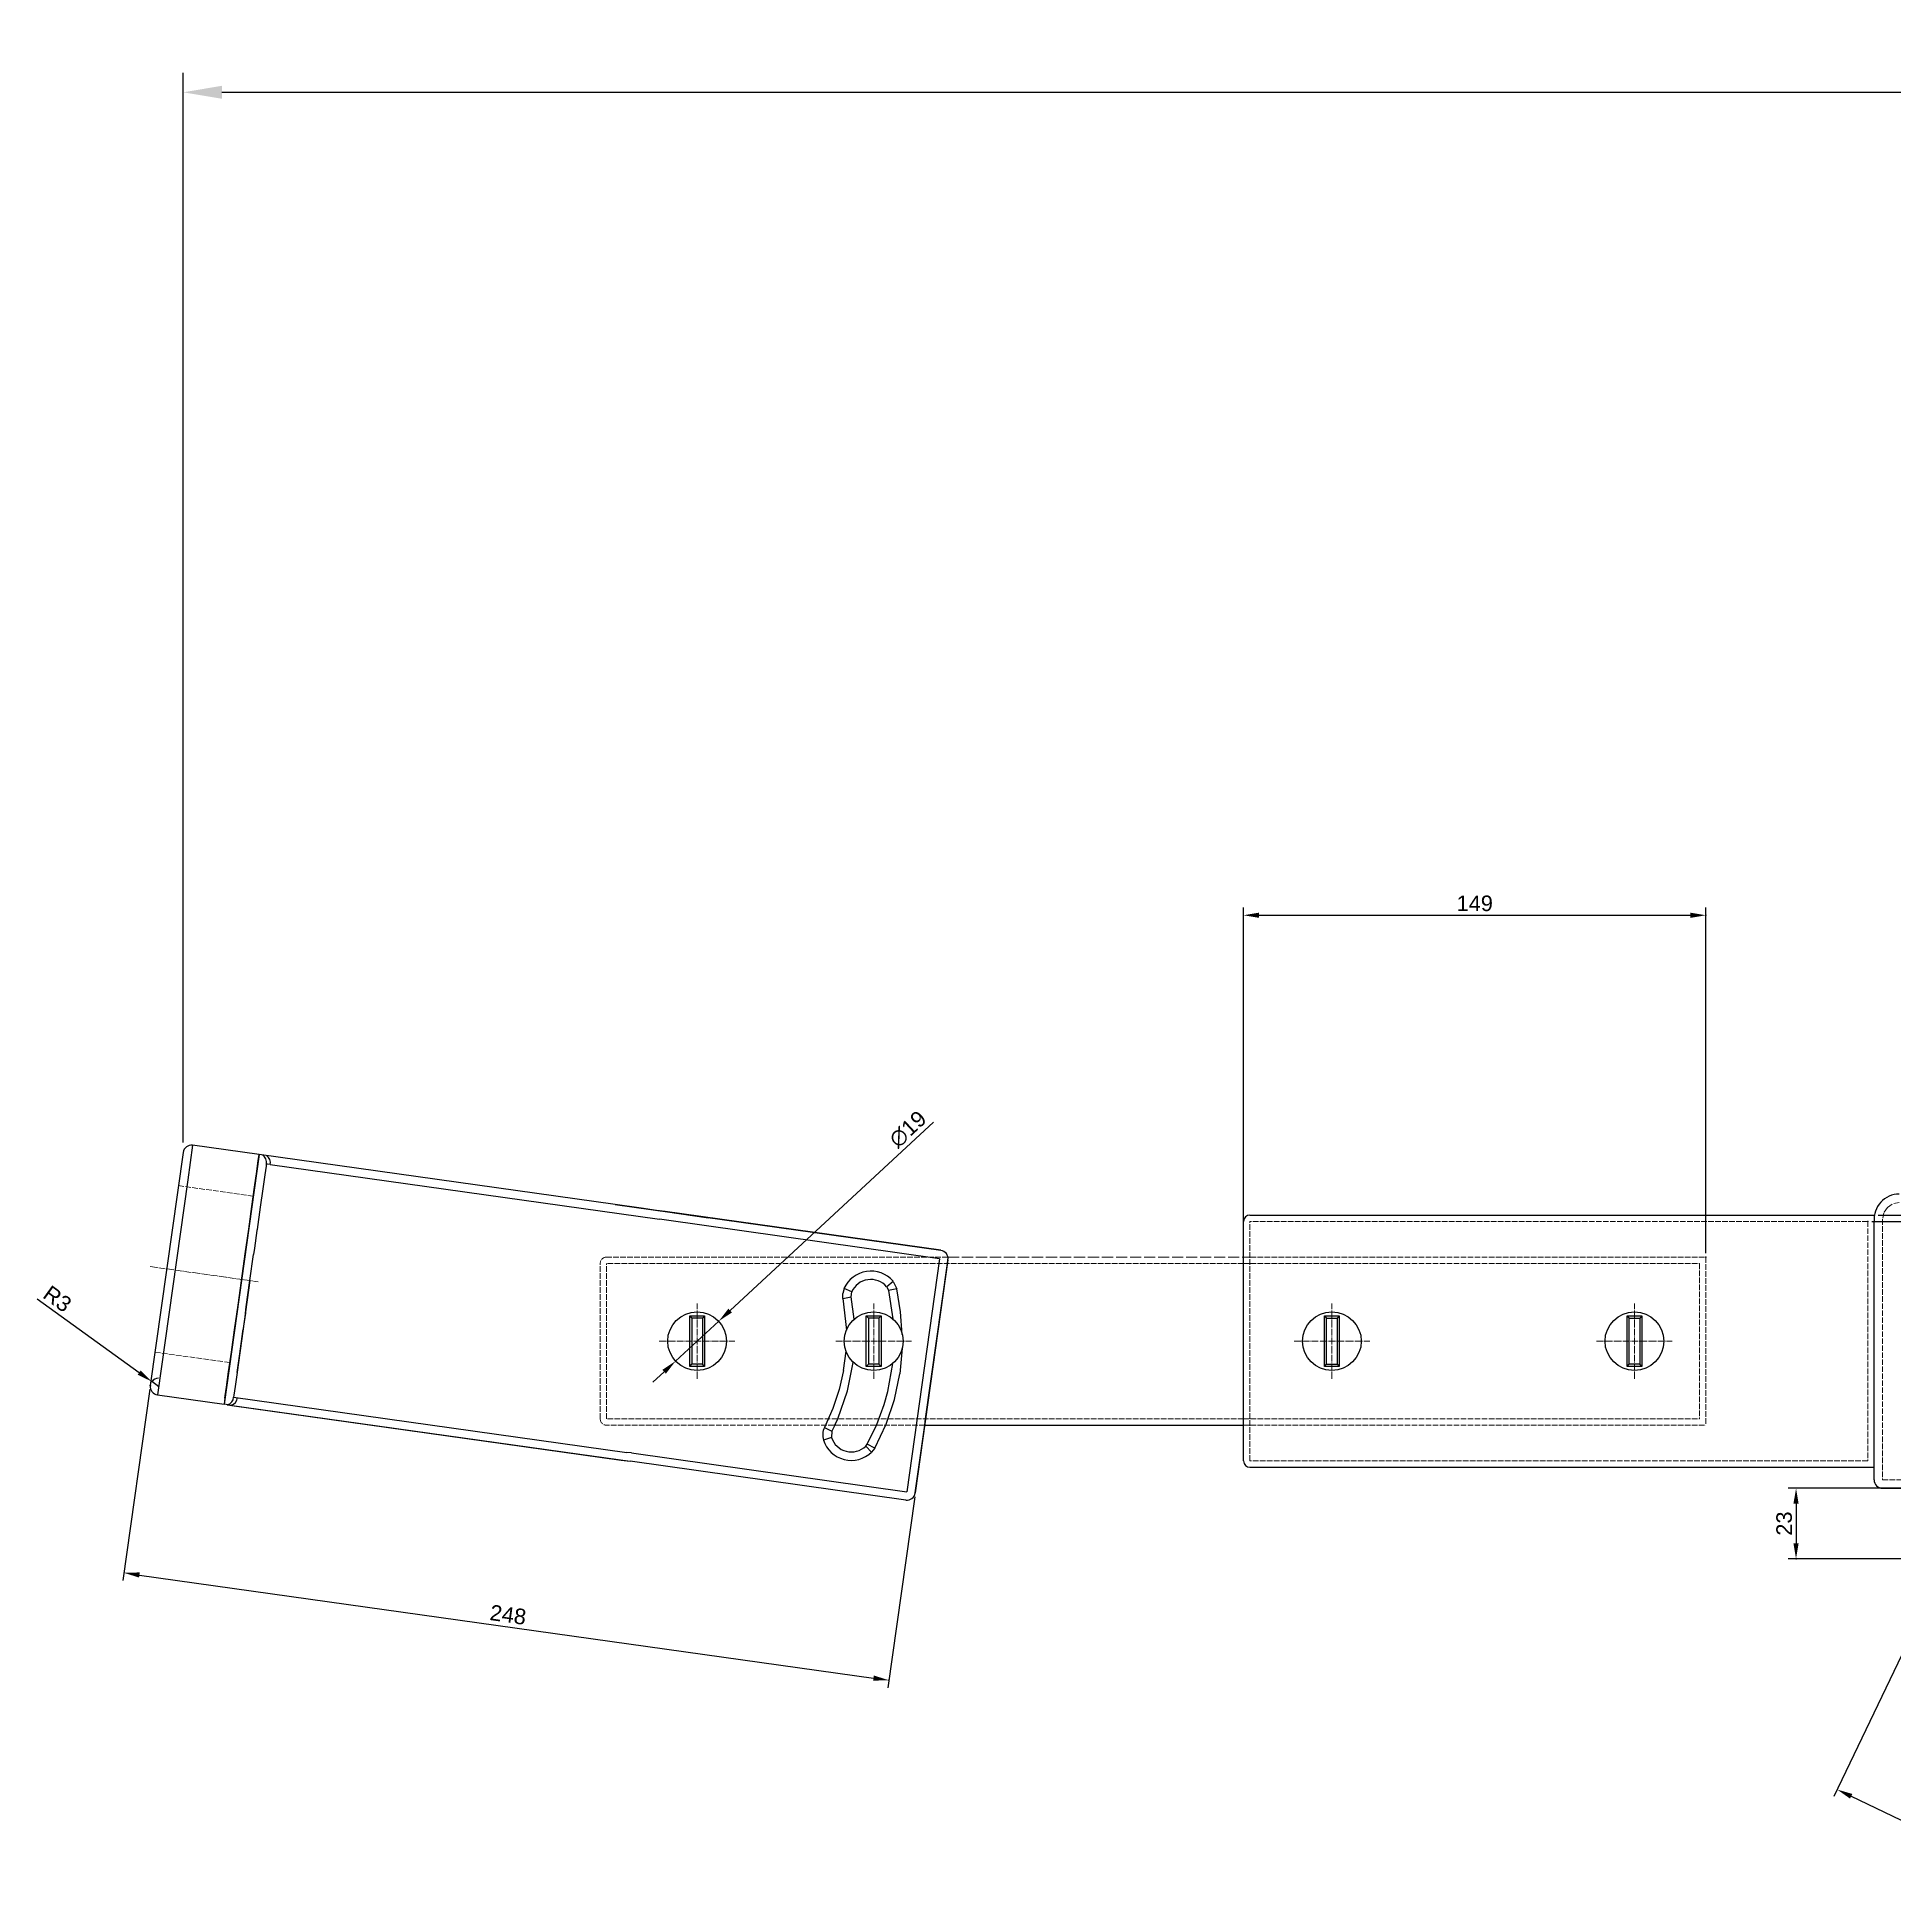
# Model space of a CAD drawing. Header units: millimetres. Extents: x -6198 to -2727, y 3560 to 4988.
# Drawn here: x -6194 to -5598, y 4391 to 4988 of the extents above; entities that cross this region are included whole.
import ezdxf

# ---------------------------------------------------------------- set-up
doc = ezdxf.new("R2010")
doc.units = ezdxf.units.MM
doc.header["$LTSCALE"] = 0.3
doc.linetypes.add('ACAD_ISO02W100', pattern=[15, 12, -3])
doc.linetypes.add('ACAD_ISO04W100', pattern=[30, 24, -3, 0, -3])
doc.layers.add('Ax', color=7, linetype='Continuous')
for name, color, linetype, lineweight in [('Cotas', 1, 'Continuous', 20), ('LCL', 7, 'Continuous', 25), ('LTCE', 7, 'ACAD_ISO02W100', 20), ('LTPE', 7, 'ACAD_ISO04W100', 20)]:
    doc.layers.add(name, color=color, linetype=linetype, lineweight=lineweight)
doc.styles.get("Standard").update_dxf_attribs({"font": 'arial.ttf'})
doc.dimstyles.new('ISO-25 Annotative', dxfattribs={"dimtxt": 2.5, "dimasz": 2.5, "dimexe": 1.25, "dimexo": 0.625, "dimtad": 1, "dimdec": 0, "dimtxsty": 'Standard', "dimcen": 2.5, "dimadec": 0, "dimazin": 0, "dimtfac": 1, "dimtdec": 0, "dimtmove": 0, "dimatfit": 3, "dimfxl": 1, "dimarcsym": 0})

# ---------------------------------------------------------------- blocks, each defined once
blk = doc.blocks.new('*D83')
at = {"layer": 'Cotas', "color": 0, "lineweight": -2, "ltscale": 0.5}
for p, q in [((-6147.34, 4632.83), (-6147.34, 4976.52)), ((-4773.96, 4715.09), (-4773.96, 4976.52)), ((-6134.84, 4970.27), (-4786.46, 4970.27))]:
    blk.add_line(p, q, dxfattribs=at)
at = {"layer": 'Cotas', "color": 0, "ltscale": 0.5}
for points in [[(-6134.84, 4972.36), (-6134.84, 4968.19), (-6147.34, 4970.27)], [(-4786.46, 4972.36), (-4786.46, 4968.19), (-4773.96, 4970.27)]]:
    blk.add_solid(points, dxfattribs=at)
at = {"layer": 'Defpoints', "color": 0, "ltscale": 0.5}
for p in [(-4773.96, 4970.27), (-4773.96, 4711.97), (-6147.34, 4629.71)]:
    blk.add_point(p, dxfattribs=at)
at = {"layer": 'Cotas', "color": 0, "ltscale": 0.5, "insert": (-5460.65, 4979.79), "char_height": 12.5, "attachment_point": 5}
blk.add_mtext('1373', dxfattribs=at)
blk = doc.blocks.new('*D7')
at = {"layer": 'Ax', "color": 0, "ltscale": 0.5}
for p in [(-5606.17, 4607.53), (-5604.05, 4609.55), (-5578.56, 4609.55)]:
    blk.add_point(p, dxfattribs=at)
at = {"layer": 'Cotas', "color": 0, "lineweight": -2, "ltscale": 0.5}
for p, q in [((-5578.56, 4614.55), (-5578.56, 4625.37)), ((-5604.92, 4607.53), (-5576.06, 4607.53)), ((-5602.8, 4609.55), (-5576.06, 4609.55)), ((-5578.56, 4607.53), (-5578.56, 4609.55)), ((-5578.56, 4602.53), (-5578.56, 4597.53))]:
    blk.add_line(p, q, dxfattribs=at)
at = {"layer": 'Cotas', "color": 0, "ltscale": 0.5}
for points in [[(-5579.39, 4614.55), (-5577.73, 4614.55), (-5578.56, 4609.55)], [(-5579.39, 4602.53), (-5577.73, 4602.53), (-5578.56, 4607.53)]]:
    blk.add_solid(points, dxfattribs=at)
at = {"layer": 'Cotas', "color": 0, "ltscale": 0.5, "insert": (-5582.32, 4622.46), "char_height": 5, "attachment_point": 5, "rotation": 90}
blk.add_mtext('2', dxfattribs=at)
blk = doc.blocks.new('*D9')
at = {"layer": 'Ax', "color": 0, "ltscale": 0.5}
for p in [(-5580.3, 4499.48), (-5514.44, 4467.91), (-5550.14, 4393.42)]:
    blk.add_point(p, dxfattribs=at)
at = {"layer": 'Cotas', "color": 0, "lineweight": -2, "ltscale": 0.5}
for p, q in [((-5580.84, 4498.35), (-5617.08, 4422.73)), ((-5514.98, 4466.78), (-5551.23, 4391.16)), ((-5611.49, 4422.82), (-5554.65, 4395.58))]:
    blk.add_line(p, q, dxfattribs=at)
at = {"layer": 'Cotas', "color": 0, "ltscale": 0.5}
for points in [[(-5611.13, 4423.58), (-5611.85, 4422.07), (-5616, 4424.99)], [(-5554.29, 4396.33), (-5555.01, 4394.83), (-5550.14, 4393.42)]]:
    blk.add_solid(points, dxfattribs=at)
at = {"layer": 'Cotas', "color": 0, "ltscale": 0.5, "insert": (-5581.43, 4412.63), "char_height": 5, "attachment_point": 5, "rotation": 334.39001}
blk.add_mtext('73', dxfattribs=at)
blk = doc.blocks.new('*D10')
at = {"layer": 'Ax', "color": 0, "ltscale": 0.5}
for p in [(-5658.15, 4705.88), (-5806.68, 4596.05), (-5658.15, 4596.05)]:
    blk.add_point(p, dxfattribs=at)
at = {"layer": 'Cotas', "color": 0, "lineweight": -2, "ltscale": 0.5}
for p, q in [((-5806.68, 4597.3), (-5806.68, 4708.38)), ((-5801.68, 4705.88), (-5663.15, 4705.88)), ((-5658.15, 4597.3), (-5658.15, 4708.38))]:
    blk.add_line(p, q, dxfattribs=at)
at = {"layer": 'Cotas', "color": 0, "ltscale": 0.5}
for points in [[(-5801.68, 4706.71), (-5801.68, 4705.04), (-5806.68, 4705.88)], [(-5663.15, 4706.71), (-5663.15, 4705.04), (-5658.15, 4705.88)]]:
    blk.add_solid(points, dxfattribs=at)
at = {"layer": 'Cotas', "color": 0, "ltscale": 0.5, "insert": (-5732.42, 4709.68), "char_height": 5, "attachment_point": 5}
blk.add_mtext('149', dxfattribs=at)
blk = doc.blocks.new('*D22')
at = {"layer": 'Ax', "color": 0, "ltscale": 0.5}
for p in [(-5580.3, 4521.79), (-5629.21, 4499.11), (-5580.19, 4499.11)]:
    blk.add_point(p, dxfattribs=at)
at = {"layer": 'Cotas', "color": 0, "lineweight": -2, "ltscale": 0.5}
for p, q in [((-5581.55, 4521.79), (-5631.71, 4521.79)), ((-5629.21, 4516.79), (-5629.21, 4504.11)), ((-5581.44, 4499.11), (-5631.71, 4499.11))]:
    blk.add_line(p, q, dxfattribs=at)
at = {"layer": 'Cotas', "color": 0, "ltscale": 0.5}
for points in [[(-5630.05, 4516.79), (-5628.38, 4516.79), (-5629.21, 4521.79)], [(-5630.05, 4504.11), (-5628.38, 4504.11), (-5629.21, 4499.11)]]:
    blk.add_solid(points, dxfattribs=at)
at = {"layer": 'Cotas', "color": 0, "ltscale": 0.5, "insert": (-5633.02, 4510.45), "char_height": 5, "attachment_point": 5, "rotation": 90}
blk.add_mtext('23', dxfattribs=at)
blk = doc.blocks.new('*D23')
at = {"layer": 'Ax', "color": 0, "ltscale": 0.5}
for p in [(-5975.27, 4575.47), (-5989.14, 4562.63)]:
    blk.add_point(p, dxfattribs=at)
at = {"layer": 'Cotas', "color": 0, "lineweight": -2, "ltscale": 0.5}
for p, q in [((-5906.28, 4639.36), (-5971.6, 4578.87)), ((-5989.14, 4562.63), (-5975.27, 4575.47)), ((-5992.81, 4559.23), (-5996.48, 4555.83))]:
    blk.add_line(p, q, dxfattribs=at)
at = {"layer": 'Cotas', "color": 0, "ltscale": 0.5}
for points in [[(-5972.17, 4579.48), (-5971.04, 4578.26), (-5975.27, 4575.47)], [(-5993.37, 4559.84), (-5992.24, 4558.62), (-5989.14, 4562.63)]]:
    blk.add_solid(points, dxfattribs=at)
at = {"layer": 'Cotas', "color": 0, "ltscale": 0.5, "insert": (-5914.51, 4637.12), "char_height": 5, "attachment_point": 5, "rotation": 42.80289}
blk.add_mtext('∅19', dxfattribs=at)
blk = doc.blocks.new('*D29')
at = {"layer": 'Ax', "color": 0, "ltscale": 0.5}
for p in [(-6157.86, 4554.83), (-5912.16, 4520.32), (-5920.61, 4460.11)]:
    blk.add_point(p, dxfattribs=at)
at = {"layer": 'Cotas', "color": 0, "lineweight": -2, "ltscale": 0.5}
for p, q in [((-6158.03, 4553.6), (-6166.66, 4492.14)), ((-5912.33, 4519.08), (-5920.96, 4457.63)), ((-6161.37, 4493.92), (-5925.57, 4460.8))]:
    blk.add_line(p, q, dxfattribs=at)
at = {"layer": 'Cotas', "color": 0, "ltscale": 0.5}
for points in [[(-6161.25, 4494.75), (-6161.48, 4493.1), (-6166.32, 4494.62)], [(-5925.45, 4461.63), (-5925.68, 4459.98), (-5920.61, 4460.11)]]:
    blk.add_solid(points, dxfattribs=at)
at = {"layer": 'Cotas', "color": 0, "ltscale": 0.5, "insert": (-6042.94, 4481.13), "char_height": 5, "attachment_point": 5, "rotation": 352.00443}
blk.add_mtext('248', dxfattribs=at)
blk = doc.blocks.new('*D30')
at = {"layer": 'Ax', "color": 0, "ltscale": 0.5}
for p in [(-6157.37, 4556.04), (-6155.18, 4554.46)]:
    blk.add_point(p, dxfattribs=at)
at = {"layer": 'Cotas', "color": 0, "lineweight": -2, "ltscale": 0.5}
for p, q in [((-6194.21, 4582.64), (-6161.43, 4558.96)), ((-6155.18, 4554.46), (-6157.37, 4556.04))]:
    blk.add_line(p, q, dxfattribs=at)
blk.add_arc((-6155.18, 4554.46), 2.7, 91.14179, 145.4736, dxfattribs=at)
at = {"layer": 'Cotas', "color": 0, "ltscale": 0.5}
blk.add_solid([(-6160.94, 4559.64), (-6161.92, 4558.29), (-6157.37, 4556.04)], dxfattribs=at)
at = {"layer": 'Cotas', "color": 0, "ltscale": 0.5, "insert": (-6187.7, 4582.63), "char_height": 5, "attachment_point": 5, "rotation": 324.16762}
blk.add_mtext('R3', dxfattribs=at)

msp = doc.modelspace()

# ---------------------------------------------------------------- linework, layer by layer
at = {"layer": 'LCL'}
for p, q in [((-6144.29, 4631.98), (-6145.85, 4620.9)), ((-6122.89, 4629), (-6144.29, 4632.01)), ((-6144.29, 4632.01), (-6144.29, 4631.98)), ((-6122.9, 4628.98), (-6134.17, 4548.8)), ((-6123.66, 4623.53), (-6123.17, 4627.06)), ((-6123.17, 4627.06), (-6122.9, 4628.98)), ((-6122.89, 4629), (-6122.9, 4628.98)), ((-6008.59, 4612.94), (-6122.89, 4629)), ((-6120.6, 4625.95), (-6120.68, 4625.32)), ((-6120.55, 4626.27), (-6120.6, 4625.95)), ((-6119.35, 4625.77), (-6120.6, 4625.95)), ((-6119.35, 4625.77), (-5994.25, 4608.19)), ((-6145.85, 4620.9), (-6155.56, 4551.8)), ((-6124.36, 4618.54), (-6123.66, 4623.53)), ((-6121.08, 4622.53), (-6121.71, 4618.03)), ((-6120.68, 4625.32), (-6121.08, 4622.53)), ((-6125.24, 4612.3), (-6124.36, 4618.54)), ((-6121.71, 4618.03), (-6122.55, 4612.05)), ((-6126.26, 4605.07), (-6125.24, 4612.3)), ((-6122.55, 4612.05), (-6123.55, 4604.89)), ((-6000.17, 4611.75), (-6008.59, 4612.94)), ((-6008.59, 4612.94), (-5903.94, 4598.23)), ((-5995.3, 4611.07), (-6000.17, 4611.75)), ((-5992.45, 4610.67), (-5995.3, 4611.07)), ((-5992.82, 4607.99), (-5994.25, 4608.19)), ((-5904.31, 4595.55), (-5992.82, 4607.99)), ((-5992.45, 4610.67), (-5978.57, 4608.71)), ((-5903.94, 4598.23), (-5992.45, 4610.67)), ((-5903.94, 4598.23), (-5978.57, 4608.71)), ((-5806.68, 4530.57), (-5806.68, 4607.53)), ((-5804.65, 4609.55), (-5606.17, 4609.55)), ((-5604.15, 4524.49), (-5604.15, 4607.53)), ((-6127.37, 4597.15), (-6126.26, 4605.07)), ((-6123.6, 4604.56), (-6124.39, 4598.95)), ((-6123.55, 4604.89), (-6123.6, 4604.56)), ((-6129.69, 4580.62), (-6127.37, 4597.15)), ((-6125.86, 4588.51), (-6124.68, 4596.91)), ((-6124.39, 4598.95), (-6124.68, 4596.91)), ((-5904.31, 4595.55), (-5914.84, 4520.68)), ((-5901.64, 4595.18), (-5912.16, 4520.3)), ((-5908.82, 4544.07), (-5901.8, 4594.03)), ((-5901.8, 4594.03), (-5901.64, 4595.18)), ((-6125.86, 4588.51), (-6129.99, 4559.1)), ((-6127.04, 4580.11), (-6125.86, 4588.51)), ((-5935.03, 4585.93), (-5935.44, 4584.38)), ((-5935.38, 4582.78), (-5935.44, 4584.38)), ((-5935.03, 4585.93), (-5935.03, 4585.93)), ((-5932.55, 4584.85), (-5935.03, 4585.93)), ((-5932.73, 4583.28), (-5932.55, 4584.85)), ((-5932.55, 4584.85), (-5932.55, 4584.85)), ((-5919.26, 4588.26), (-5921.32, 4586.52)), ((-5921.32, 4586.52), (-5921.32, 4586.52)), ((-5921.32, 4586.52), (-5920.74, 4585.33)), ((-5918.1, 4585.9), (-5920.74, 4585.33)), ((-5920.61, 4585.36), (-5920.74, 4585.33)), ((-5920.74, 4585.33), (-5919.32, 4576.2)), ((-5919.26, 4588.26), (-5918.1, 4585.9)), ((-5916.85, 4578.5), (-5918.1, 4585.9)), ((-6130.8, 4572.71), (-6129.69, 4580.62)), ((-6127.32, 4578.08), (-6128.11, 4572.47)), ((-6127.32, 4578.08), (-6127.04, 4580.11)), ((-5935.38, 4582.78), (-5932.73, 4583.28)), ((-5935.38, 4582.78), (-5935.38, 4582.78)), ((-5935.38, 4582.78), (-5934.25, 4572.62)), ((-5932.86, 4583.25), (-5932.73, 4583.28)), ((-5931.75, 4576.13), (-5932.73, 4583.28)), ((-5916.3, 4571.23), (-5916.85, 4578.5)), ((-6131.82, 4565.48), (-6130.8, 4572.71)), ((-6129.16, 4564.97), (-6128.16, 4572.13)), ((-6128.16, 4572.13), (-6128.11, 4572.47)), ((-5984.57, 4577.15), (-5983.89, 4576.47)), ((-5984.57, 4577.15), (-5979.84, 4577.15)), ((-5984.57, 4560.95), (-5984.57, 4577.15)), ((-5983.89, 4576.47), (-5983.89, 4561.62)), ((-5980.52, 4576.47), (-5983.89, 4576.47)), ((-5979.84, 4577.15), (-5980.52, 4576.47)), ((-5980.52, 4576.47), (-5980.52, 4561.62)), ((-5979.84, 4577.15), (-5979.84, 4560.95)), ((-5927.86, 4577.15), (-5927.18, 4576.47)), ((-5927.86, 4577.15), (-5923.13, 4577.15)), ((-5927.86, 4560.95), (-5927.86, 4577.15)), ((-5927.18, 4576.47), (-5927.18, 4561.62)), ((-5923.81, 4576.47), (-5927.18, 4576.47)), ((-5923.13, 4577.15), (-5923.81, 4576.47)), ((-5923.81, 4576.47), (-5923.81, 4561.62)), ((-5923.13, 4577.15), (-5923.13, 4560.95)), ((-5780.69, 4560.95), (-5780.69, 4577.15)), ((-5780.69, 4577.15), (-5780.01, 4576.47)), ((-5780.69, 4577.15), (-5775.96, 4577.15)), ((-5780.01, 4561.62), (-5780.01, 4576.47)), ((-5780.01, 4576.47), (-5776.64, 4576.47)), ((-5775.96, 4577.15), (-5776.64, 4576.47)), ((-5776.64, 4576.47), (-5776.64, 4561.62)), ((-5775.96, 4577.15), (-5775.96, 4560.95)), ((-5683.47, 4577.15), (-5678.75, 4577.15)), ((-5683.47, 4560.95), (-5683.47, 4577.15)), ((-5683.47, 4577.15), (-5682.8, 4576.47)), ((-5682.8, 4576.47), (-5679.42, 4576.47)), ((-5682.8, 4561.62), (-5682.8, 4576.47)), ((-5678.75, 4577.15), (-5679.42, 4576.47)), ((-5679.42, 4576.47), (-5679.42, 4561.62)), ((-5678.75, 4577.15), (-5678.75, 4560.95)), ((-5935.17, 4559.62), (-5934.39, 4565.83)), ((-5916.31, 4566.84), (-5917.06, 4558.5)), ((-6132.7, 4559.23), (-6131.82, 4565.48)), ((-6130, 4558.99), (-6129.16, 4564.97)), ((-5984.57, 4560.95), (-5983.89, 4561.62)), ((-5979.84, 4560.95), (-5984.57, 4560.95)), ((-5980.52, 4561.62), (-5983.89, 4561.62)), ((-5979.84, 4560.95), (-5980.52, 4561.62)), ((-5933.88, 4553.07), (-5932.04, 4562.22)), ((-5927.86, 4560.95), (-5927.18, 4561.62)), ((-5923.13, 4560.95), (-5927.86, 4560.95)), ((-5923.81, 4561.62), (-5927.18, 4561.62)), ((-5923.13, 4560.95), (-5923.81, 4561.62)), ((-5920.93, 4552.84), (-5919.35, 4561.87)), ((-5780.69, 4560.95), (-5780.01, 4561.62)), ((-5775.96, 4560.95), (-5780.69, 4560.95)), ((-5780.01, 4561.62), (-5776.64, 4561.62)), ((-5776.64, 4561.62), (-5775.96, 4560.95)), ((-5683.47, 4560.95), (-5682.8, 4561.62)), ((-5678.75, 4560.95), (-5683.47, 4560.95)), ((-5679.42, 4561.62), (-5682.8, 4561.62)), ((-5678.75, 4560.95), (-5679.42, 4561.62)), ((-6133.79, 4551.45), (-6133.4, 4554.24)), ((-6133.4, 4554.24), (-6132.7, 4559.23)), ((-6130.64, 4554.5), (-6131.03, 4551.7)), ((-6130, 4558.99), (-6130.64, 4554.5)), ((-5935.17, 4559.62), (-5936.58, 4553.47)), ((-5918.79, 4550.35), (-5917.06, 4558.5)), ((-6155.56, 4551.8), (-6155.56, 4551.78)), ((-6155.56, 4551.78), (-6134.17, 4548.78)), ((-6133.9, 4550.71), (-6134.17, 4548.8)), ((-6134.17, 4548.78), (-6134.17, 4548.8)), ((-6131.67, 4548.42), (-6134.17, 4548.78)), ((-6133.9, 4550.71), (-6133.79, 4551.45)), ((-6133.04, 4548.62), (-6019.87, 4532.71)), ((-6131.67, 4548.42), (-6019.87, 4532.71)), ((-6131.67, 4548.42), (-6006.57, 4530.84)), ((-6131.03, 4551.7), (-6131.12, 4551.07)), ((-5936.58, 4553.47), (-5938.62, 4547.38)), ((-5937.06, 4544.07), (-5933.88, 4553.07)), ((-5924.5, 4542.24), (-5922.11, 4548.65)), ((-5922.23, 4548.28), (-5922.23, 4548.28)), ((-5922.11, 4548.65), (-5920.93, 4552.84)), ((-5921.5, 4542.4), (-5918.79, 4550.35)), ((-5938.62, 4547.38), (-5941.31, 4541.34)), ((-5937.87, 4542.27), (-5938.89, 4540.14)), ((-5937.97, 4542.04), (-5938.89, 4540.14)), ((-5937.97, 4542.04), (-5937.06, 4544.07)), ((-5927.55, 4535.97), (-5924.5, 4542.24)), ((-5925.18, 4534.68), (-5921.5, 4542.4)), ((-5912.16, 4520.3), (-5909.1, 4542.04)), ((-5909.1, 4542.04), (-5908.82, 4544.07)), ((-5909.1, 4542.04), (-5806.68, 4542.04)), ((-5939.05, 4538.11), (-5941.62, 4537.29)), ((-5941.62, 4537.29), (-5941.62, 4537.29)), ((-5941.31, 4541.34), (-5941.31, 4541.34)), ((-5941.31, 4541.34), (-5938.89, 4540.14)), ((-5938.89, 4540.14), (-5939.05, 4538.11)), ((-5939.05, 4538.11), (-5939.05, 4538.11)), ((-5928.05, 4535.32), (-5927.55, 4535.97)), ((-5925.18, 4534.68), (-5927.55, 4535.97)), ((-6019.87, 4532.71), (-6006.57, 4530.84)), ((-6019.87, 4532.71), (-6003.72, 4530.44)), ((-6006.57, 4530.84), (-6003.72, 4530.44)), ((-6003.34, 4533.12), (-6004.77, 4533.32)), ((-5915.21, 4518), (-6003.72, 4530.44)), ((-6003.34, 4533.12), (-5914.84, 4520.68)), ((-5928.05, 4535.32), (-5926.18, 4533.38)), ((-5925.18, 4534.68), (-5926.18, 4533.38)), ((-5925.18, 4534.68), (-5925.18, 4534.68)), ((-5804.65, 4528.54), (-5604.15, 4528.54)), ((-5601.45, 4521.79), (-5509.63, 4521.79))]:
    msp.add_line(p, q, dxfattribs=at)
at = {"layer": 'LCL', "ltscale": 0.1}
for p, q in [((-6147.34, 4629.71), (-6157.86, 4554.83)), ((-5606.17, 4609.55), (-5604.05, 4609.55)), ((-6131.12, 4551.07), (-6004.77, 4533.32)), ((-6013.34, 4531.79), (-6013.34, 4531.79))]:
    msp.add_line(p, q, dxfattribs=at)
for centre in [(-5982.21, 4569.05), (-5925.5, 4569.05), (-5778.32, 4569.05), (-5681.11, 4569.05)]:
    msp.add_circle(centre, 9.45, dxfattribs=at)
for centre, radius, start, end in [((-6144.55, 4629.18), 2.84, 84.73877, 169.2766), ((-6123.33, 4626.53), 2.8, 348.0634, 55.86919), ((-6122.08, 4626.35), 2.8, 348.0634, 55.86919), ((-5596.03, 4608.16), 8.14, 90.11915, 184.46207), ((-5804.65, 4607.53), 2.03, 90.02089, 179.97911), ((-5904.31, 4595.55), 2.7, 351.98801, 82.02736), ((-5926.42, 4582.19), 9.39, 40.34152, 156.53661), ((-5926.42, 4582.19), 6.68, 40.34268, 156.56519), ((-6155.18, 4554.46), 2.7, 171.98652, 261.9801), ((-6133.78, 4551.22), 2.67, 283.96073, 356.85874), ((-6132.54, 4551.04), 2.67, 283.96073, 356.85874), ((-5936.49, 4538.93), 5.39, 153.35641, 197.74125), ((-5932.68, 4540.14), 9.39, 197.71218, 313.8762), ((-5932.68, 4540.14), 6.68, 197.69992, 313.89692), ((-5804.65, 4530.57), 2.03, 180.02089, 269.97911), ((-5601.45, 4524.49), 2.7, 179.98421, 270.01579), ((-5914.83, 4520.68), 2.7, 261.98652, 351.9801)]:
    msp.add_arc(centre, radius, start, end, dxfattribs=at)
at = {"layer": 'LTCE', "ltscale": 0.5}
for p, q in [((-6148.84, 4619.01), (-6124.77, 4615.63)), ((-5596.05, 4613.6), (-5598.15, 4613.18)), ((-5606.17, 4607.53), (-5804.65, 4607.53)), ((-5804.65, 4530.57), (-5804.65, 4607.53)), ((-5606.17, 4607.53), (-5606.17, 4530.57)), ((-5601.02, 4610.31), (-5601.45, 4608.2)), ((-5601.45, 4608.2), (-5601.45, 4524.49)), ((-5599.86, 4612.02), (-5601.02, 4610.31)), ((-5599.86, 4612.02), (-5598.15, 4613.18)), ((-5901.66, 4596.05), (-6011.31, 4596.05)), ((-5806.68, 4596.05), (-5658.15, 4596.05)), ((-5658.15, 4596.05), (-5658.15, 4542.04)), ((-6013.34, 4544.07), (-6013.34, 4594.03)), ((-6011.31, 4544.07), (-6011.31, 4594.03)), ((-5806.68, 4594.03), (-6011.31, 4594.03)), ((-5806.68, 4594.03), (-5660.18, 4594.03)), ((-5660.18, 4594.03), (-5660.18, 4544.07)), ((-6156.36, 4565.53), (-6132.29, 4562.15)), ((-5806.68, 4544.07), (-6011.31, 4544.07)), ((-5909.1, 4542.04), (-6011.31, 4542.04)), ((-5806.68, 4544.07), (-5660.18, 4544.07)), ((-5806.68, 4542.04), (-5658.15, 4542.04)), ((-5606.17, 4530.57), (-5804.65, 4530.57)), ((-5601.45, 4524.49), (-5509.63, 4524.49))]:
    msp.add_line(p, q, dxfattribs=at)
at = {"layer": 'LTCE'}
msp.add_line((-5901.66, 4596.05), (-5806.68, 4596.05), dxfattribs=at)
at = {"layer": 'LTCE', "ltscale": 0.5}
for centre, start, end in [((-6011.31, 4594.03), 90, 180), ((-6011.31, 4544.07), 180, 270)]:
    msp.add_arc(centre, 2.03, start, end, dxfattribs=at)
at = {"layer": 'LTPE', "ltscale": 0.3}
for p, q in [((-6157.95, 4593.02), (-6123.18, 4588.13)), ((-5982.21, 4556.9), (-5982.21, 4581.2)), ((-5925.5, 4556.9), (-5925.5, 4581.2)), ((-5778.32, 4556.9), (-5778.32, 4581.2)), ((-5681.11, 4556.9), (-5681.11, 4581.2)), ((-5994.36, 4569.05), (-5970.05, 4569.05)), ((-5937.65, 4569.05), (-5913.34, 4569.05)), ((-5790.48, 4569.05), (-5766.17, 4569.05)), ((-5693.26, 4569.05), (-5668.96, 4569.05))]:
    msp.add_line(p, q, dxfattribs=at)

# ---------------------------------------------------------------- dimensions: what is measured, and where the dimension line sits
at = {"layer": 'Cotas', "ltscale": 0.5}
dim = msp.add_linear_dim(base=(-4773.96, 4970.27), p1=(-6147.34, 4629.71), p2=(-4773.96, 4711.97), dimstyle='ISO-25 Annotative', dxfattribs=at)
dim.commit()
dim.dimension.update_dxf_attribs({"geometry": '*D83', "text_midpoint": (-5460.65, 4979.79)})
for p1, p2, distance, picture, middle in [((-5806.68, 4596.05), (-5658.15, 4596.05), 109.82, '*D10', (-5732.42, 4709.68)), ((-6157.86, 4554.83), (-5912.16, 4520.32), -60.8, '*D29', (-6042.94, 4481.13)), ((-5580.3, 4499.48), (-5514.44, 4467.91), -82.61, '*D9', (-5581.43, 4412.63))]:
    dim = msp.add_aligned_dim(p1=p1, p2=p2, distance=distance, dimstyle='ISO-25 Annotative', dxfattribs=at)
    dim.commit()
    dim.dimension.update_dxf_attribs({"geometry": picture, "text_midpoint": middle})
dim = msp.add_diameter_dim_2p(p1=(-5989.14, 4562.63), p2=(-5975.27, 4575.47), dimstyle='ISO-25 Annotative', dxfattribs=at)
dim.commit()
dim.dimension.update_dxf_attribs({"geometry": '*D23', "text_midpoint": (-5911.83, 4634.22), "dimtype": 163})
for base, p1, p2, picture, middle in [((-5578.56, 4609.55), (-5606.17, 4607.53), (-5604.05, 4609.55), '*D7', (-5582.32, 4622.46)), ((-5629.21, 4499.11), (-5580.3, 4521.79), (-5580.19, 4499.11), '*D22', (-5633.02, 4510.45))]:
    dim = msp.add_linear_dim(base=base, p1=p1, p2=p2, angle=90, dimstyle='ISO-25 Annotative', dxfattribs=at)
    dim.commit()
    dim.dimension.update_dxf_attribs({"geometry": picture, "text_midpoint": middle})
dim = msp.add_radius_dim(center=(-6155.18, 4554.46), mpoint=(-6157.37, 4556.04), dimstyle='ISO-25 Annotative', dxfattribs=at)
dim.commit()
dim.dimension.update_dxf_attribs({"geometry": '*D30', "text_midpoint": (-6189.93, 4579.54), "dimtype": 164})

doc.saveas('drawing.dxf')
